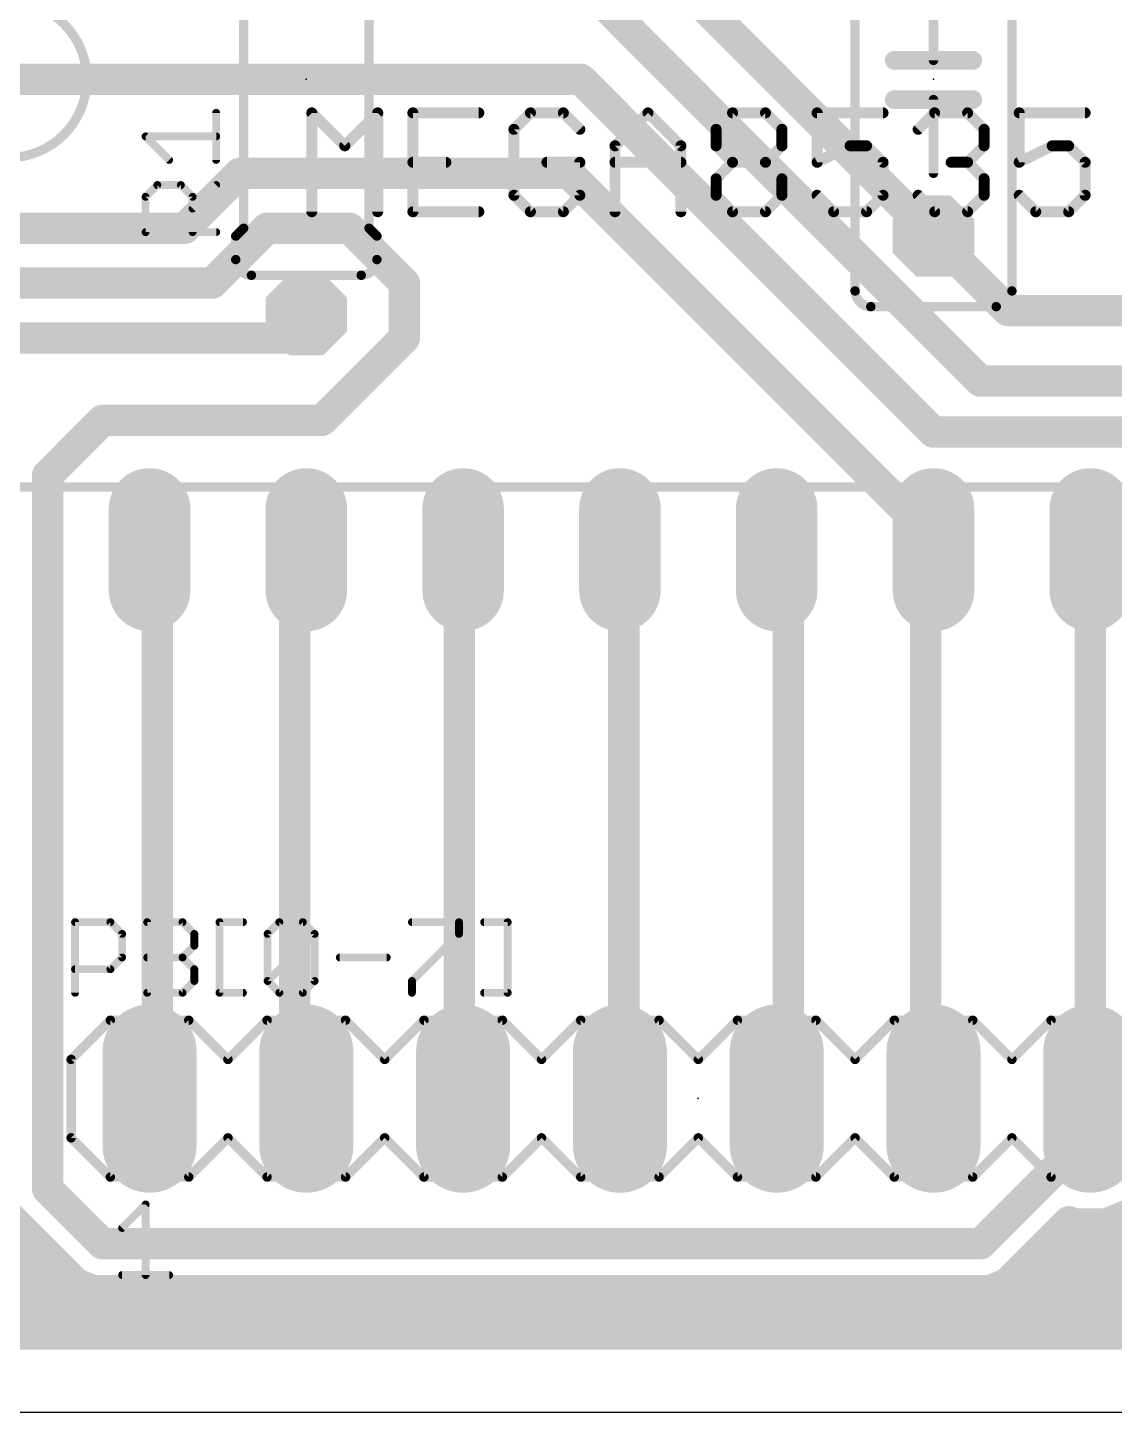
# Model space of a CAD drawing. Extents: x 40.6 to 122, y 26.7 to 70.8.
# Drawn here: x 53.91 to 71.51, y 27.94 to 50.36 of the extents above; entities that cross this region are included whole.
import ezdxf

# ---------------------------------------------------------------- set-up
doc = ezdxf.new("R2010")
doc.units = 0
for name, color, linetype in [('16', 175, 'CONTINUOUS'), ('17', 82, 'CONTINUOUS'), ('20', 7, 'CONTINUOUS'), ('21', 253, 'CONTINUOUS'), ('23', 7, 'CONTINUOUS'), ('25', 253, 'CONTINUOUS'), ('27', 253, 'CONTINUOUS'), ('51', 253, 'CONTINUOUS')]:
    doc.layers.add(name, color=color, linetype=linetype)

# ---------------------------------------------------------------- blocks, each defined once
blk = doc.blocks.new('OCTAGONP')
at = {"const_width": 0.5}
blk.add_lwpolyline([(-0.25, -0.1036), (-0.25, 0.1036), (-0.1036, 0.25), (0.1036, 0.25), (0.25, 0.1036), (0.25, -0.1036), (0.1036, -0.25), (-0.1036, -0.25), (-0.25, -0.1036), (-0.25, 0.1036)], dxfattribs=at)
blk = doc.blocks.new('LONGP100')
at = {"const_width": 1}
blk.add_lwpolyline([(-0.5, 0), (0.5, 0)], dxfattribs=at)
at = {"const_width": 0.5}
for points in [[(-0.5, 0.25, 1), (-0.5, -0.25)], [(0.5, -0.25, 1), (0.5, 0.25)]]:
    blk.add_lwpolyline(points, format="xyb", dxfattribs=at)
blk = doc.blocks.new('RECT')
blk.add_solid([(-0.5, -0.5), (0.5, -0.5), (-0.5, 0.5), (0.5, 0.5)])

msp = doc.modelspace()

# ---------------------------------------------------------------- linework, layer by layer
at = {"layer": '16', "const_width": 0.508}
for points in [[(68.58, 46.99), (63.373, 52.197)], [(69.342, 44.6405), (63.1825, 50.8)], [(62.865, 49.53), (52.705, 49.53)], [(68.58, 43.815), (62.865, 49.53)], [(57.3405, 48.006), (56.4515, 47.117)], [(62.6745, 48.006), (57.3405, 48.006)], [(68.453, 42.2275), (62.6745, 48.006)], [(56.4515, 47.117), (48.4505, 47.117)], [(57.785, 47.117), (56.896, 46.228)], [(59.1185, 47.117), (57.785, 47.117)], [(60.0075, 46.228), (59.1185, 47.117)], [(68.58, 46.99), (69.7865, 45.7835)], [(56.896, 46.228), (51.1175, 46.228)], [(60.0075, 45.339), (60.0075, 46.228)], [(58.2295, 45.339), (58.42, 45.72)], [(69.7865, 45.7835), (78.6765, 45.7835)], [(51.562, 45.339), (58.2295, 45.339)], [(58.674, 44.0055), (60.0075, 45.339)], [(73.4695, 44.6405), (69.342, 44.6405)], [(54.229, 43.1165), (55.118, 44.0055)], [(55.118, 44.0055), (58.674, 44.0055)], [(71.755, 43.815), (68.58, 43.815)], [(72.39, 43.18), (71.755, 43.815)], [(54.229, 31.5595), (54.229, 43.1165)], [(68.453, 42.2275), (68.58, 41.91)], [(56.007, 41.783), (55.88, 41.91)], [(58.2295, 41.783), (58.42, 41.91)], [(60.8965, 41.783), (60.96, 41.91)], [(63.5635, 41.783), (63.5, 41.91)], [(66.2305, 41.783), (66.04, 41.91)], [(68.453, 41.783), (68.58, 41.91)], [(71.12, 33.02), (71.12, 41.91)], [(56.007, 33.3375), (56.007, 41.783)], [(58.2295, 33.3375), (58.2295, 41.783)], [(60.8965, 33.3375), (60.8965, 41.783)], [(63.5635, 33.3375), (63.5635, 41.783)], [(66.2305, 33.3375), (66.2305, 41.783)], [(68.453, 33.3375), (68.453, 41.783)], [(56.007, 33.3375), (55.88, 33.02)], [(58.2295, 33.3375), (58.42, 33.02)], [(60.8965, 33.3375), (60.96, 33.02)], [(63.5635, 33.3375), (63.5, 33.02)], [(66.2305, 33.3375), (66.04, 33.02)], [(68.453, 33.3375), (68.58, 33.02)], [(71.12, 33.02), (71.12, 32.4485)], [(71.12, 32.4485), (69.342, 30.6705)], [(55.118, 30.6705), (54.229, 31.5595)], [(71.3726, 30.988), (71.8394, 31.1813)], [(51.7506, 30.988), (53.7229, 30.988)], [(54.6735, 29.7815), (53.34, 31.115)], [(53.583, 31.1279), (54.472, 30.2389)], [(69.7736, 30.0245), (70.7753, 31.0262)], [(70.7371, 30.988), (70.8674, 30.988)], [(70.7753, 31.0262), (70.8674, 30.988)], [(70.8674, 30.988), (71.3726, 30.988)], [(71.3726, 30.988), (72.0744, 30.988)], [(51.6271, 30.48), (54.2309, 30.48)], [(69.342, 30.6705), (55.118, 30.6705)], [(70.2291, 30.48), (72.5824, 30.48)], [(54.472, 30.2389), (54.6864, 30.0245)], [(54.6864, 30.0245), (54.9664, 29.9085)], [(69.4936, 29.9085), (69.7736, 30.0245)], [(51.3769, 29.972), (54.8131, 29.972)], [(54.9664, 29.9085), (69.4936, 29.9085)], [(69.6469, 29.972), (120.63, 29.972)], [(79.9465, 29.7815), (54.6735, 29.7815)], [(41.91, 29.464), (120.63, 29.464)], [(120.63, 29.21), (41.91, 29.21)]]:
    msp.add_lwpolyline(points, dxfattribs=at)
at = {"layer": '16', "const_width": 0.254}
for points in [[(62.9548, 49.6198, 1), (62.7752, 49.4402)], [(62.865, 49.403, 1), (62.865, 49.657)], [(57.3405, 48.133, 1), (57.3405, 47.879)], [(57.4303, 47.9162, 1), (57.2507, 48.0958)], [(62.7643, 48.0958, 1), (62.5847, 47.9162)], [(62.6745, 47.879, 1), (62.6745, 48.133)], [(56.3617, 47.2068, 1), (56.5413, 47.0272)], [(56.4515, 46.99, 1), (56.4515, 47.244)], [(57.785, 47.244, 1), (57.785, 46.99)], [(57.8748, 47.0272, 1), (57.6952, 47.2068)], [(59.2083, 47.2068, 1), (59.0287, 47.0272)], [(59.1185, 46.99, 1), (59.1185, 47.244)], [(68.6698, 47.0798, 1), (68.4902, 46.9002)], [(68.4902, 46.9002, 1), (68.6698, 47.0798)], [(56.8062, 46.3178, 1), (56.9858, 46.1382)], [(56.896, 46.101, 1), (56.896, 46.355)], [(60.1345, 46.228, 1), (59.8805, 46.228)], [(59.9177, 46.1382, 1), (60.0973, 46.3178)], [(58.5336, 45.6632, 1), (58.3064, 45.7768)], [(69.7865, 45.9105, 1), (69.7865, 45.6565)], [(69.6967, 45.6937, 1), (69.8763, 45.8733)], [(58.1159, 45.3958, 1), (58.3431, 45.2822)], [(58.2295, 45.212, 1), (58.2295, 45.466)], [(60.0973, 45.2492, 1), (59.9177, 45.4288)], [(59.8805, 45.339, 1), (60.1345, 45.339)], [(69.342, 44.7675, 1), (69.342, 44.5135)], [(69.2522, 44.5507, 1), (69.4318, 44.7303)], [(55.118, 44.1325, 1), (55.118, 43.8785)], [(55.2078, 43.9157, 1), (55.0282, 44.0953)], [(58.5842, 44.0953, 1), (58.7638, 43.9157)], [(58.674, 43.8785, 1), (58.674, 44.1325)], [(68.58, 43.942, 1), (68.58, 43.688)], [(68.4902, 43.7252, 1), (68.6698, 43.9048)], [(71.8448, 43.9048, 1), (71.6652, 43.7252)], [(54.356, 43.1165, 1), (54.102, 43.1165)], [(54.1392, 43.2063, 1), (54.3188, 43.0267)], [(68.5709, 42.2747, 1), (68.3351, 42.1803)], [(68.3632, 42.1377, 1), (68.5428, 42.3173)], [(55.9698, 41.9998, 1), (55.7902, 41.8202)], [(58.4904, 41.8043, 1), (58.3496, 42.0157)], [(61.0736, 41.8532, 1), (60.8464, 41.9668)], [(63.6136, 41.9668, 1), (63.3864, 41.8532)], [(66.1104, 42.0157, 1), (65.9696, 41.8043)], [(68.6698, 41.8202, 1), (68.4902, 41.9998)], [(71.247, 41.91, 1), (70.993, 41.91)], [(56.134, 41.783, 1), (55.88, 41.783)], [(55.9172, 41.6932, 1), (56.0968, 41.8728)], [(58.3565, 41.783, 1), (58.1025, 41.783)], [(58.1591, 41.8887, 1), (58.2999, 41.6773)], [(61.0235, 41.783, 1), (60.7695, 41.783)], [(60.7829, 41.8398, 1), (61.0101, 41.7262)], [(63.6905, 41.783, 1), (63.4365, 41.783)], [(63.4499, 41.7262, 1), (63.6771, 41.8398)], [(66.3575, 41.783, 1), (66.1035, 41.783)], [(66.1601, 41.6773, 1), (66.3009, 41.8887)], [(68.58, 41.783, 1), (68.326, 41.783)], [(68.3632, 41.8728, 1), (68.5428, 41.6932)], [(68.4621, 41.8628, 1), (68.6979, 41.9572)], [(55.88, 33.3375, 1), (56.134, 33.3375)], [(56.1249, 33.2903, 1), (55.8891, 33.3847)], [(58.3384, 33.4028, 1), (58.1206, 33.2722)], [(58.1025, 33.3375, 1), (58.3565, 33.3375)], [(61.021, 33.3624, 1), (60.772, 33.3126)], [(60.7695, 33.3375, 1), (61.0235, 33.3375)], [(63.4365, 33.3375, 1), (63.6905, 33.3375)], [(63.688, 33.3126, 1), (63.439, 33.3624)], [(66.1035, 33.3375, 1), (66.3575, 33.3375)], [(66.3394, 33.2722, 1), (66.1216, 33.4028)], [(68.5709, 33.3847, 1), (68.3351, 33.2903)], [(68.326, 33.3375, 1), (68.58, 33.3375)], [(55.7621, 33.0672, 1), (55.9979, 32.9728)], [(58.3111, 32.9547, 1), (58.5289, 33.0853)], [(65.9311, 33.0853, 1), (66.1489, 32.9547)], [(68.4621, 32.9728, 1), (68.6979, 33.0672)], [(71.247, 33.02, 1), (70.993, 33.02)], [(60.8355, 32.9951, 1), (61.0845, 33.0449)], [(63.3755, 33.0449, 1), (63.6245, 32.9951)], [(70.993, 33.02, 1), (71.247, 33.02)], [(70.993, 32.4485, 1), (71.247, 32.4485)], [(71.2098, 32.3587, 1), (71.0302, 32.5383)], [(54.3188, 31.6493, 1), (54.1392, 31.4697)], [(54.102, 31.5595, 1), (54.356, 31.5595)], [(53.7229, 30.861, 1), (53.7229, 31.115)], [(70.7371, 31.115, 1), (70.7371, 30.861)], [(70.8239, 31.1435, 1), (70.7267, 30.9088)], [(70.8651, 30.9363, 1), (70.6855, 31.116)], [(70.8674, 31.115, 1), (70.8674, 30.861)], [(70.8188, 30.8707, 1), (70.916, 31.1053)], [(70.8674, 30.861, 1), (70.8674, 31.115)], [(71.3726, 31.115, 1), (71.3726, 30.861)], [(71.324, 31.1053, 1), (71.4212, 30.8707)], [(71.3726, 30.861, 1), (71.3726, 31.115)], [(54.2309, 30.353, 1), (54.2309, 30.607)], [(55.118, 30.7975, 1), (55.118, 30.5435)], [(55.0282, 30.5807, 1), (55.2078, 30.7603)], [(69.2522, 30.7603, 1), (69.4318, 30.5807)], [(69.342, 30.5435, 1), (69.342, 30.7975)], [(70.2291, 30.607, 1), (70.2291, 30.353)], [(54.5618, 30.3287, 1), (54.3822, 30.1491)], [(54.3822, 30.1491, 1), (54.5618, 30.3287)], [(54.735, 30.1418, 1), (54.6378, 29.9072)], [(69.8222, 29.9072, 1), (69.725, 30.1418)], [(54.5966, 29.9347, 1), (54.7762, 30.1143)], [(54.8131, 29.845, 1), (54.8131, 30.099)], [(54.9664, 30.0355, 1), (54.9664, 29.7815)], [(54.9178, 29.7912, 1), (55.015, 30.0258)], [(69.445, 30.0258, 1), (69.5422, 29.7912)], [(69.4936, 29.7815, 1), (69.4936, 30.0355)], [(69.6469, 30.099, 1), (69.6469, 29.845)], [(69.6838, 30.1143, 1), (69.8634, 29.9347)], [(54.6735, 29.9085, 1), (54.6735, 29.6545)], [(54.5837, 29.6917, 1), (54.7633, 29.8713)]]:
    msp.add_lwpolyline(points, format="xyb", dxfattribs=at)
at = {"layer": '20'}
msp.add_line((40.64, 27.94), (121.9, 27.94), dxfattribs=at)
at = {"layer": '21'}
for points, const_width in [([(67.31, 52.959), (67.31, 46.101)], 0.1524), ([(69.85, 46.101), (69.85, 52.959)], 0.1524), ([(57.404, 51.943), (57.404, 47.117)], 0.1524), ([(59.436, 51.943), (59.436, 47.117)], 0.1524), ([(68.58, 49.8348), (68.58, 51.054)], 0.1524), ([(68.58, 49.8348), (67.945, 49.8348)], 0.3048), ([(69.215, 49.8348), (68.58, 49.8348)], 0.3048), ([(68.58, 49.1998), (67.945, 49.1998)], 0.3048), ([(69.215, 49.1998), (68.58, 49.1998)], 0.3048), ([(68.58, 49.1998), (68.58, 48.006)], 0.1524), ([(57.404, 47.117), (57.277, 46.99)], 0.1524), ([(59.436, 47.117), (59.563, 46.99)], 0.1524), ([(57.277, 46.609), (57.277, 46.99)], 0.1524), ([(59.563, 46.609), (59.563, 46.99)], 0.1524), ([(67.564, 45.847), (69.596, 45.847)], 0.1524), ([(53.594, 42.926), (106.426, 42.926)], 0.1524), ([(55.245, 34.29), (54.61, 33.655)], 0.1524), ([(55.245, 34.29), (56.515, 34.29)], 0.1524), ([(56.515, 34.29), (57.15, 33.655)], 0.1524), ([(57.15, 33.655), (57.785, 34.29)], 0.1524), ([(57.785, 34.29), (59.055, 34.29)], 0.1524), ([(59.055, 34.29), (59.69, 33.655)], 0.1524), ([(59.69, 33.655), (60.325, 34.29)], 0.1524), ([(60.325, 34.29), (61.595, 34.29)], 0.1524), ([(61.595, 34.29), (62.23, 33.655)], 0.1524), ([(62.865, 34.29), (62.23, 33.655)], 0.1524), ([(62.865, 34.29), (64.135, 34.29)], 0.1524), ([(64.135, 34.29), (64.77, 33.655)], 0.1524), ([(65.405, 34.29), (64.77, 33.655)], 0.1524), ([(65.405, 34.29), (66.675, 34.29)], 0.1524), ([(66.675, 34.29), (67.31, 33.655)], 0.1524), ([(67.31, 33.655), (67.945, 34.29)], 0.1524), ([(67.945, 34.29), (69.215, 34.29)], 0.1524), ([(69.215, 34.29), (69.85, 33.655)], 0.1524), ([(69.85, 33.655), (70.485, 34.29)], 0.1524), ([(70.485, 34.29), (71.755, 34.29)], 0.1524), ([(54.61, 33.655), (54.61, 32.385)], 0.1524), ([(54.61, 32.385), (55.245, 31.75)], 0.1524), ([(57.15, 32.385), (56.515, 31.75)], 0.1524), ([(57.785, 31.75), (57.15, 32.385)], 0.1524), ([(59.69, 32.385), (59.055, 31.75)], 0.1524), ([(60.325, 31.75), (59.69, 32.385)], 0.1524), ([(62.23, 32.385), (61.595, 31.75)], 0.1524), ([(62.23, 32.385), (62.865, 31.75)], 0.1524), ([(64.77, 32.385), (64.135, 31.75)], 0.1524), ([(64.77, 32.385), (65.405, 31.75)], 0.1524), ([(67.31, 32.385), (66.675, 31.75)], 0.1524), ([(67.945, 31.75), (67.31, 32.385)], 0.1524), ([(69.85, 32.385), (69.215, 31.75)], 0.1524), ([(70.485, 31.75), (69.85, 32.385)], 0.1524), ([(56.515, 31.75), (55.245, 31.75)], 0.1524), ([(59.055, 31.75), (57.785, 31.75)], 0.1524), ([(61.595, 31.75), (60.325, 31.75)], 0.1524), ([(64.135, 31.75), (62.865, 31.75)], 0.1524), ([(66.675, 31.75), (65.405, 31.75)], 0.1524), ([(69.215, 31.75), (67.945, 31.75)], 0.1524), ([(71.755, 31.75), (70.485, 31.75)], 0.1524), ([(55.4355, 30.9252), (55.8168, 31.3065)], 0.127), ([(55.8168, 31.3065), (55.8168, 30.1625)], 0.127), ([(55.4355, 30.1625), (56.1982, 30.1625)], 0.127)]:
    msp.add_lwpolyline(points, dxfattribs=dict(at, const_width=const_width))
for points, const_width in [([(53.594, 48.26, 1), (53.594, 50.8)], 0.1524), ([(67.945, 49.911, 1), (67.945, 49.7586)], 0.1524), ([(68.58, 49.911, 1), (68.58, 49.7586)], 0.1524), ([(68.58, 49.7586, 1), (68.58, 49.911)], 0.1524), ([(68.5419, 49.8348, 1), (68.6181, 49.8348)], 0.0762), ([(69.215, 49.7586, 1), (69.215, 49.911)], 0.1524), ([(67.945, 49.276, 1), (67.945, 49.1236)], 0.1524), ([(68.58, 49.276, 1), (68.58, 49.1236)], 0.1524), ([(68.58, 49.1236, 1), (68.58, 49.276)], 0.1524), ([(69.215, 49.1236, 1), (69.215, 49.276)], 0.1524), ([(68.6181, 49.1998, 1), (68.5419, 49.1998)], 0.0762), ([(68.5419, 48.006, 1), (68.6181, 48.006)], 0.0762), ([(57.3659, 47.117, 1), (57.4421, 47.117)], 0.0762), ([(57.4309, 47.0901, 1), (57.3771, 47.1439)], 0.0762), ([(59.3979, 47.117, 1), (59.4741, 47.117)], 0.0762), ([(59.4629, 47.1439, 1), (59.4091, 47.0901)], 0.0762), ([(57.3151, 46.99, 1), (57.2389, 46.99)], 0.0762), ([(57.2501, 47.0169, 1), (57.3039, 46.9631)], 0.0762), ([(59.6011, 46.99, 1), (59.5249, 46.99)], 0.0762), ([(59.5361, 46.9631, 1), (59.5899, 47.0169)], 0.0762), ([(57.277, 46.609, 0.4142), (57.531, 46.355)], 0.1524), ([(57.3151, 46.609, 1), (57.2389, 46.609)], 0.0762), ([(57.2389, 46.609, 1), (57.3151, 46.609)], 0.0762), ([(59.309, 46.355, 0.4142), (59.563, 46.609)], 0.1524), ([(59.6011, 46.609, 1), (59.5249, 46.609)], 0.0762), ([(59.5249, 46.609, 1), (59.6011, 46.609)], 0.0762), ([(57.531, 46.3169, 1), (57.531, 46.3931)], 0.0762), ([(59.309, 46.3931, 1), (59.309, 46.3169)], 0.0762), ([(67.31, 46.101, 0.4142), (67.564, 45.847)], 0.1524), ([(67.3481, 46.101, 1), (67.2719, 46.101)], 0.0762), ([(67.2719, 46.101, 1), (67.3481, 46.101)], 0.0762), ([(69.596, 45.847, 0.4142), (69.85, 46.101)], 0.1524), ([(69.8881, 46.101, 1), (69.8119, 46.101)], 0.0762), ([(69.8119, 46.101, 1), (69.8881, 46.101)], 0.0762), ([(67.564, 45.8851, 1), (67.564, 45.8089)], 0.0762), ([(67.564, 45.8089, 1), (67.564, 45.8851)], 0.0762), ([(69.596, 45.8851, 1), (69.596, 45.8089)], 0.0762), ([(69.596, 45.8089, 1), (69.596, 45.8851)], 0.0762), ([(55.245, 34.3281, 1), (55.245, 34.2519)], 0.0762), ([(55.2719, 34.2631, 1), (55.2181, 34.3169)], 0.0762), ([(56.5419, 34.3169, 1), (56.4881, 34.2631)], 0.0762), ([(56.515, 34.2519, 1), (56.515, 34.3281)], 0.0762), ([(57.785, 34.3281, 1), (57.785, 34.2519)], 0.0762), ([(57.8119, 34.2631, 1), (57.7581, 34.3169)], 0.0762), ([(59.0819, 34.3169, 1), (59.0281, 34.2631)], 0.0762), ([(59.055, 34.2519, 1), (59.055, 34.3281)], 0.0762), ([(60.325, 34.3281, 1), (60.325, 34.2519)], 0.0762), ([(60.3519, 34.2631, 1), (60.2981, 34.3169)], 0.0762), ([(61.6219, 34.3169, 1), (61.5681, 34.2631)], 0.0762), ([(61.595, 34.2519, 1), (61.595, 34.3281)], 0.0762), ([(62.865, 34.3281, 1), (62.865, 34.2519)], 0.0762), ([(62.8919, 34.2631, 1), (62.8381, 34.3169)], 0.0762), ([(64.1619, 34.3169, 1), (64.1081, 34.2631)], 0.0762), ([(64.135, 34.2519, 1), (64.135, 34.3281)], 0.0762), ([(65.405, 34.3281, 1), (65.405, 34.2519)], 0.0762), ([(65.4319, 34.2631, 1), (65.3781, 34.3169)], 0.0762), ([(66.7019, 34.3169, 1), (66.6481, 34.2631)], 0.0762), ([(66.675, 34.2519, 1), (66.675, 34.3281)], 0.0762), ([(67.945, 34.3281, 1), (67.945, 34.2519)], 0.0762), ([(67.9719, 34.2631, 1), (67.9181, 34.3169)], 0.0762), ([(69.2419, 34.3169, 1), (69.1881, 34.2631)], 0.0762), ([(69.215, 34.2519, 1), (69.215, 34.3281)], 0.0762), ([(70.485, 34.3281, 1), (70.485, 34.2519)], 0.0762), ([(70.5119, 34.2631, 1), (70.4581, 34.3169)], 0.0762), ([(54.6481, 33.655, 1), (54.5719, 33.655)], 0.0762), ([(54.5831, 33.6819, 1), (54.6369, 33.6281)], 0.0762), ([(57.1231, 33.6819, 1), (57.1769, 33.6281)], 0.0762), ([(57.1231, 33.6281, 1), (57.1769, 33.6819)], 0.0762), ([(59.6631, 33.6819, 1), (59.7169, 33.6281)], 0.0762), ([(59.6631, 33.6281, 1), (59.7169, 33.6819)], 0.0762), ([(62.2031, 33.6819, 1), (62.2569, 33.6281)], 0.0762), ([(62.2031, 33.6281, 1), (62.2569, 33.6819)], 0.0762), ([(64.7431, 33.6819, 1), (64.7969, 33.6281)], 0.0762), ([(64.7431, 33.6281, 1), (64.7969, 33.6819)], 0.0762), ([(67.2831, 33.6819, 1), (67.3369, 33.6281)], 0.0762), ([(67.2831, 33.6281, 1), (67.3369, 33.6819)], 0.0762), ([(69.8231, 33.6819, 1), (69.8769, 33.6281)], 0.0762), ([(69.8231, 33.6281, 1), (69.8769, 33.6819)], 0.0762), ([(54.5719, 32.385, 1), (54.6481, 32.385)], 0.0762), ([(54.6369, 32.4119, 1), (54.5831, 32.3581)], 0.0762), ([(57.1769, 32.4119, 1), (57.1231, 32.3581)], 0.0762), ([(57.1769, 32.3581, 1), (57.1231, 32.4119)], 0.0762), ([(59.7169, 32.4119, 1), (59.6631, 32.3581)], 0.0762), ([(59.7169, 32.3581, 1), (59.6631, 32.4119)], 0.0762), ([(62.2569, 32.4119, 1), (62.2031, 32.3581)], 0.0762), ([(62.2569, 32.3581, 1), (62.2031, 32.4119)], 0.0762), ([(64.7969, 32.4119, 1), (64.7431, 32.3581)], 0.0762), ([(64.7969, 32.3581, 1), (64.7431, 32.4119)], 0.0762), ([(67.3369, 32.4119, 1), (67.2831, 32.3581)], 0.0762), ([(67.3369, 32.3581, 1), (67.2831, 32.4119)], 0.0762), ([(69.8769, 32.4119, 1), (69.8231, 32.3581)], 0.0762), ([(69.8769, 32.3581, 1), (69.8231, 32.4119)], 0.0762), ([(55.245, 31.7881, 1), (55.245, 31.7119)], 0.0762), ([(55.2181, 31.7231, 1), (55.2719, 31.7769)], 0.0762), ([(56.4881, 31.7769, 1), (56.5419, 31.7231)], 0.0762), ([(56.515, 31.7119, 1), (56.515, 31.7881)], 0.0762), ([(57.785, 31.7881, 1), (57.785, 31.7119)], 0.0762), ([(57.7581, 31.7231, 1), (57.8119, 31.7769)], 0.0762), ([(59.0281, 31.7769, 1), (59.0819, 31.7231)], 0.0762), ([(59.055, 31.7119, 1), (59.055, 31.7881)], 0.0762), ([(60.325, 31.7881, 1), (60.325, 31.7119)], 0.0762), ([(60.2981, 31.7231, 1), (60.3519, 31.7769)], 0.0762), ([(61.5681, 31.7769, 1), (61.6219, 31.7231)], 0.0762), ([(61.595, 31.7119, 1), (61.595, 31.7881)], 0.0762), ([(62.865, 31.7881, 1), (62.865, 31.7119)], 0.0762), ([(62.8381, 31.7231, 1), (62.8919, 31.7769)], 0.0762), ([(64.1081, 31.7769, 1), (64.1619, 31.7231)], 0.0762), ([(64.135, 31.7119, 1), (64.135, 31.7881)], 0.0762), ([(65.405, 31.7881, 1), (65.405, 31.7119)], 0.0762), ([(65.3781, 31.7231, 1), (65.4319, 31.7769)], 0.0762), ([(66.6481, 31.7769, 1), (66.7019, 31.7231)], 0.0762), ([(66.675, 31.7119, 1), (66.675, 31.7881)], 0.0762), ([(67.945, 31.7881, 1), (67.945, 31.7119)], 0.0762), ([(67.9181, 31.7231, 1), (67.9719, 31.7769)], 0.0762), ([(69.1881, 31.7769, 1), (69.2419, 31.7231)], 0.0762), ([(69.215, 31.7119, 1), (69.215, 31.7881)], 0.0762), ([(70.485, 31.7881, 1), (70.485, 31.7119)], 0.0762), ([(70.4581, 31.7231, 1), (70.5119, 31.7769)], 0.0762), ([(55.8486, 31.3065, 1), (55.7851, 31.3065)], 0.0635), ([(55.8393, 31.284, 1), (55.7944, 31.3289)], 0.0635), ([(55.413, 30.9476, 1), (55.458, 30.9027)], 0.0635), ([(55.4355, 30.1943, 1), (55.4355, 30.1308)], 0.0635), ([(55.7851, 30.1625, 1), (55.8486, 30.1625)], 0.0635), ([(56.1982, 30.1308, 1), (56.1982, 30.1943)], 0.0635)]:
    msp.add_lwpolyline(points, format="xyb", dxfattribs=dict(at, const_width=const_width))
at = {"layer": '23'}
for p in [(58.42, 49.53), (68.58, 49.53), (64.77, 33.02)]:
    msp.add_point(p, dxfattribs=at)
at = {"layer": '25', "const_width": 0.127}
for points in [[(56.9595, 48.2229), (56.9595, 48.9855)], [(56.1969, 48.2229), (55.8155, 48.6042)], [(55.8155, 48.6042), (56.9595, 48.6042)], [(55.8155, 47.6255), (56.0062, 47.8162)], [(56.0062, 47.8162), (56.3875, 47.8162)], [(56.3875, 47.8162), (56.5782, 47.6255)], [(56.5782, 47.4348), (56.9595, 47.8162)], [(55.8155, 47.0535), (55.8155, 47.6255)], [(56.5782, 47.6255), (56.5782, 47.0535)], [(56.9595, 47.0535), (55.8155, 47.0535)], [(54.6735, 34.7345), (54.6735, 35.8785)], [(54.6735, 35.8785), (55.2455, 35.8785)], [(55.2455, 35.8785), (55.4362, 35.6878)], [(55.8429, 34.7345), (55.8429, 35.8785)], [(55.8429, 35.8785), (56.4149, 35.8785)], [(56.4149, 35.8785), (56.6055, 35.6878)], [(57.0123, 34.7345), (57.0123, 35.8785)], [(57.0123, 35.8785), (57.3936, 35.8785)], [(57.7919, 35.6878), (57.9826, 35.8785)], [(57.9826, 35.8785), (58.3639, 35.8785)], [(58.3639, 35.8785), (58.5545, 35.6878)], [(60.1307, 35.8785), (60.8933, 35.8785)], [(60.8933, 35.8785), (60.8933, 35.6878)], [(61.6814, 35.8785), (61.3001, 35.8785)], [(61.6814, 34.7345), (61.6814, 35.8785)], [(55.4362, 35.6878), (55.4362, 35.3065)], [(56.6055, 35.6878), (56.6055, 35.4972)], [(57.7919, 34.9252), (57.7919, 35.6878)], [(57.7919, 34.9252), (58.5545, 35.6878)], [(58.5545, 35.6878), (58.5545, 34.9252)], [(60.8933, 35.6878), (60.1307, 34.9252)], [(56.6055, 35.4972), (56.4149, 35.3065)], [(55.4362, 35.3065), (55.2455, 35.1158)], [(55.8429, 35.3065), (56.4149, 35.3065)], [(56.4149, 35.3065), (56.6055, 35.1158)], [(58.9613, 35.3065), (59.7239, 35.3065)], [(55.2455, 35.1158), (54.6735, 35.1158)], [(56.6055, 34.9252), (56.4149, 34.7345)], [(56.6055, 35.1158), (56.6055, 34.9252)], [(57.9826, 34.7345), (57.7919, 34.9252)], [(58.5545, 34.9252), (58.3639, 34.7345)], [(60.1307, 34.9252), (60.1307, 34.7345)], [(56.4149, 34.7345), (55.8429, 34.7345)], [(57.3936, 34.7345), (57.0123, 34.7345)], [(58.3639, 34.7345), (57.9826, 34.7345)], [(61.3001, 34.7345), (61.6814, 34.7345)]]:
    msp.add_lwpolyline(points, dxfattribs=at)
at = {"layer": '25', "const_width": 0.0635}
for points in [[(56.9913, 48.9855, 1), (56.9278, 48.9855)], [(55.8155, 48.636, 1), (55.8155, 48.5725)], [(55.838, 48.6267, 1), (55.7931, 48.5818)], [(56.9595, 48.5725, 1), (56.9595, 48.636)], [(56.1744, 48.2004, 1), (56.2193, 48.2453)], [(56.9278, 48.2229, 1), (56.9913, 48.2229)], [(56.0062, 47.8479, 1), (56.0062, 47.7844)], [(56.0286, 47.7937, 1), (55.9837, 47.8386)], [(56.41, 47.8386, 1), (56.3651, 47.7937)], [(56.3875, 47.7844, 1), (56.3875, 47.8479)], [(56.982, 47.7937, 1), (56.937, 47.8386)], [(55.8473, 47.6255, 1), (55.7838, 47.6255)], [(55.7931, 47.6479, 1), (55.838, 47.603)], [(56.6099, 47.6255, 1), (56.5464, 47.6255)], [(56.5557, 47.603, 1), (56.6006, 47.6479)], [(56.5557, 47.4573, 1), (56.6006, 47.4124)], [(55.8155, 47.0853, 1), (55.8155, 47.0217)], [(56.9595, 47.0217, 1), (56.9595, 47.0853)], [(55.7838, 47.0535, 1), (55.8473, 47.0535)], [(56.5464, 47.0535, 1), (56.6099, 47.0535)], [(54.6735, 35.9102, 1), (54.6735, 35.8467)], [(54.7053, 35.8785, 1), (54.6418, 35.8785)], [(55.2679, 35.9009, 1), (55.223, 35.856)], [(55.2455, 35.8467, 1), (55.2455, 35.9102)], [(55.8746, 35.8785, 1), (55.8111, 35.8785)], [(55.8429, 35.9102, 1), (55.8429, 35.8467)], [(56.4373, 35.9009, 1), (56.3924, 35.856)], [(56.4149, 35.8467, 1), (56.4149, 35.9102)], [(57.044, 35.8785, 1), (56.9805, 35.8785)], [(57.0123, 35.9102, 1), (57.0123, 35.8467)], [(57.3936, 35.8467, 1), (57.3936, 35.9102)], [(57.9826, 35.9102, 1), (57.9826, 35.8467)], [(58.005, 35.856, 1), (57.9601, 35.9009)], [(58.3863, 35.9009, 1), (58.3414, 35.856)], [(58.3639, 35.8467, 1), (58.3639, 35.9102)], [(60.1307, 35.9102, 1), (60.1307, 35.8467)], [(60.9251, 35.8785, 1), (60.8616, 35.8785)], [(60.8933, 35.8467, 1), (60.8933, 35.9102)], [(61.3001, 35.9102, 1), (61.3001, 35.8467)], [(61.7132, 35.8785, 1), (61.6497, 35.8785)], [(61.6814, 35.8467, 1), (61.6814, 35.9102)], [(55.4679, 35.6878, 1), (55.4044, 35.6878)], [(55.4137, 35.6654, 1), (55.4586, 35.7103)], [(56.6373, 35.6878, 1), (56.5738, 35.6878)], [(56.5831, 35.6654, 1), (56.628, 35.7103)], [(57.8236, 35.6878, 1), (57.7601, 35.6878)], [(57.7694, 35.7103, 1), (57.8143, 35.6654)], [(58.5863, 35.6878, 1), (58.5228, 35.6878)], [(58.577, 35.6654, 1), (58.5321, 35.7103)], [(58.5321, 35.6654, 1), (58.577, 35.7103)], [(60.8616, 35.6878, 1), (60.9251, 35.6878)], [(60.9158, 35.6654, 1), (60.8709, 35.7103)], [(56.5738, 35.4972, 1), (56.6373, 35.4972)], [(56.628, 35.4747, 1), (56.5831, 35.5196)], [(55.4044, 35.3065, 1), (55.4679, 35.3065)], [(55.4586, 35.284, 1), (55.4137, 35.3289)], [(55.8429, 35.3382, 1), (55.8429, 35.2747)], [(56.4373, 35.3289, 1), (56.3924, 35.284)], [(56.3924, 35.3289, 1), (56.4373, 35.284)], [(56.4149, 35.2747, 1), (56.4149, 35.3382)], [(58.9613, 35.3382, 1), (58.9613, 35.2747)], [(59.7239, 35.2747, 1), (59.7239, 35.3382)], [(54.6735, 35.1476, 1), (54.6735, 35.0841)], [(55.223, 35.1383, 1), (55.2679, 35.0934)], [(55.2455, 35.0841, 1), (55.2455, 35.1476)], [(56.6373, 35.1158, 1), (56.5738, 35.1158)], [(56.5831, 35.0934, 1), (56.628, 35.1383)], [(56.628, 34.9027, 1), (56.5831, 34.9476)], [(57.8143, 34.9476, 1), (57.7694, 34.9027)], [(58.577, 34.9027, 1), (58.5321, 34.9476)], [(60.1624, 34.9252, 1), (60.0989, 34.9252)], [(54.6418, 34.7345, 1), (54.7053, 34.7345)], [(55.8111, 34.7345, 1), (55.8746, 34.7345)], [(55.8429, 34.7663, 1), (55.8429, 34.7028)], [(56.3924, 34.757, 1), (56.4373, 34.712)], [(56.4149, 34.7028, 1), (56.4149, 34.7663)], [(56.5738, 34.9252, 1), (56.6373, 34.9252)], [(56.9805, 34.7345, 1), (57.044, 34.7345)], [(57.0123, 34.7663, 1), (57.0123, 34.7028)], [(57.3936, 34.7028, 1), (57.3936, 34.7663)], [(57.7601, 34.9252, 1), (57.8236, 34.9252)], [(57.7694, 34.9476, 1), (57.8143, 34.9027)], [(57.9826, 34.7663, 1), (57.9826, 34.7028)], [(57.9601, 34.712, 1), (58.005, 34.757)], [(58.3414, 34.757, 1), (58.3863, 34.712)], [(58.3639, 34.7028, 1), (58.3639, 34.7663)], [(58.5228, 34.9252, 1), (58.5863, 34.9252)], [(60.0989, 34.7345, 1), (60.1624, 34.7345)], [(60.1082, 34.9476, 1), (60.1531, 34.9027)], [(61.3001, 34.7663, 1), (61.3001, 34.7028)], [(61.6497, 34.7345, 1), (61.7132, 34.7345)], [(61.6814, 34.7028, 1), (61.6814, 34.7663)]]:
    msp.add_lwpolyline(points, format="xyb", dxfattribs=at)
at = {"layer": '27', "const_width": 0.1778}
for points in [[(58.5089, 47.3837), (58.5089, 48.9853)], [(58.5089, 48.9853), (59.0428, 48.4514)], [(59.0428, 48.4514), (59.5766, 48.9853)], [(59.5766, 48.9853), (59.5766, 47.3837)], [(61.2138, 48.9853), (60.1461, 48.9853)], [(60.1461, 48.9853), (60.1461, 47.3837)], [(62.0501, 48.9853), (61.7832, 48.7183)], [(62.584, 48.9853), (62.0501, 48.9853)], [(62.8509, 48.7183), (62.584, 48.9853)], [(63.4204, 48.4514), (63.9542, 48.9853)], [(63.9542, 48.9853), (64.4881, 48.4514)], [(65.0575, 48.7183), (65.3245, 48.9853)], [(65.3245, 48.9853), (65.8583, 48.9853)], [(65.8583, 48.9853), (66.1252, 48.7183)], [(67.7624, 48.9853), (66.6947, 48.9853)], [(66.6947, 48.9853), (66.6947, 48.1845)], [(68.3318, 48.7183), (68.5988, 48.9853)], [(68.5988, 48.9853), (69.1326, 48.9853)], [(69.1326, 48.9853), (69.3996, 48.7183)], [(71.0367, 48.9853), (69.969, 48.9853)], [(69.969, 48.9853), (69.969, 48.1845)], [(61.7832, 48.7183), (61.7832, 47.6506)], [(65.0575, 48.4514), (65.0575, 48.7183)], [(66.1252, 48.7183), (66.1252, 48.4514)], [(69.3996, 48.7183), (69.3996, 48.4514)], [(63.4204, 47.3837), (63.4204, 48.4514)], [(64.4881, 48.4514), (64.4881, 47.3837)], [(65.3245, 48.1845), (65.0575, 48.4514)], [(66.1252, 48.4514), (65.8583, 48.1845)], [(66.6947, 48.1845), (67.2285, 48.4514)], [(67.2285, 48.4514), (67.4955, 48.4514)], [(67.4955, 48.4514), (67.7624, 48.1845)], [(69.3996, 48.4514), (69.1326, 48.1845)], [(69.969, 48.1845), (70.5029, 48.4514)], [(70.5029, 48.4514), (70.7698, 48.4514)], [(70.7698, 48.4514), (71.0367, 48.1845)], [(60.1461, 48.1845), (60.6799, 48.1845)], [(62.8509, 48.1845), (62.3171, 48.1845)], [(62.8509, 47.6506), (62.8509, 48.1845)], [(63.4204, 48.1845), (64.4881, 48.1845)], [(65.0575, 47.9176), (65.3245, 48.1845)], [(65.3245, 48.1845), (65.8583, 48.1845)], [(65.8583, 48.1845), (66.1252, 47.9176)], [(67.7624, 48.1845), (67.7624, 47.6506)], [(69.1326, 48.1845), (68.8657, 48.1845)], [(69.1326, 48.1845), (69.3996, 47.9176)], [(71.0367, 48.1845), (71.0367, 47.6506)], [(65.0575, 47.6506), (65.0575, 47.9176)], [(66.1252, 47.9176), (66.1252, 47.6506)], [(69.3996, 47.9176), (69.3996, 47.6506)], [(61.7832, 47.6506), (62.0501, 47.3837)], [(62.584, 47.3837), (62.8509, 47.6506)], [(65.3245, 47.3837), (65.0575, 47.6506)], [(66.1252, 47.6506), (65.8583, 47.3837)], [(66.9616, 47.3837), (66.6947, 47.6506)], [(67.7624, 47.6506), (67.4955, 47.3837)], [(68.5988, 47.3837), (68.3318, 47.6506)], [(69.3996, 47.6506), (69.1326, 47.3837)], [(70.2359, 47.3837), (69.969, 47.6506)], [(71.0367, 47.6506), (70.7698, 47.3837)], [(60.1461, 47.3837), (61.2138, 47.3837)], [(62.0501, 47.3837), (62.584, 47.3837)], [(65.8583, 47.3837), (65.3245, 47.3837)], [(67.4955, 47.3837), (66.9616, 47.3837)], [(69.1326, 47.3837), (68.5988, 47.3837)], [(70.7698, 47.3837), (70.2359, 47.3837)]]:
    msp.add_lwpolyline(points, dxfattribs=at)
at = {"layer": '27', "const_width": 0.0889}
for points in [[(58.5403, 49.0167, 1), (58.4775, 48.9538)], [(58.5534, 48.9853, 1), (58.4645, 48.9853)], [(59.6211, 48.9853, 1), (59.5322, 48.9853)], [(59.608, 48.9538, 1), (59.5452, 49.0167)], [(60.1905, 48.9853, 1), (60.1016, 48.9853)], [(60.1461, 49.0297, 1), (60.1461, 48.9408)], [(61.2138, 48.9408, 1), (61.2138, 49.0297)], [(62.0501, 49.0297, 1), (62.0501, 48.9408)], [(62.0816, 48.9538, 1), (62.0187, 49.0167)], [(62.6154, 49.0167, 1), (62.5526, 48.9538)], [(62.584, 48.9408, 1), (62.584, 49.0297)], [(63.9857, 49.0167, 1), (63.9228, 48.9538)], [(63.9857, 48.9538, 1), (63.9228, 49.0167)], [(65.3245, 49.0297, 1), (65.3245, 48.9408)], [(65.3559, 48.9538, 1), (65.293, 49.0167)], [(65.8897, 49.0167, 1), (65.8269, 48.9538)], [(65.8583, 48.9408, 1), (65.8583, 49.0297)], [(66.7391, 48.9853, 1), (66.6502, 48.9853)], [(66.6947, 49.0297, 1), (66.6947, 48.9408)], [(67.7624, 48.9408, 1), (67.7624, 49.0297)], [(68.5988, 49.0297, 1), (68.5988, 48.9408)], [(68.6302, 48.9538, 1), (68.5673, 49.0167)], [(69.1641, 49.0167, 1), (69.1012, 48.9538)], [(69.1326, 48.9408, 1), (69.1326, 49.0297)], [(70.0134, 48.9853, 1), (69.9245, 48.9853)], [(69.969, 49.0297, 1), (69.969, 48.9408)], [(71.0367, 48.9408, 1), (71.0367, 49.0297)], [(61.7518, 48.7498, 1), (61.8146, 48.6869)], [(61.8277, 48.7183, 1), (61.7388, 48.7183)], [(62.8195, 48.6869, 1), (62.8824, 48.7498)], [(65.102, 48.7183, 1), (65.0131, 48.7183)], [(65.0261, 48.7498, 1), (65.089, 48.6869)], [(66.1697, 48.7183, 1), (66.0808, 48.7183)], [(66.0938, 48.6869, 1), (66.1567, 48.7498)], [(68.3004, 48.7498, 1), (68.3633, 48.6869)], [(69.444, 48.7183, 1), (69.3551, 48.7183)], [(69.3681, 48.6869, 1), (69.431, 48.7498)], [(59.0113, 48.4828, 1), (59.0742, 48.42)], [(59.0113, 48.42, 1), (59.0742, 48.4828)], [(63.4648, 48.4514, 1), (63.3759, 48.4514)], [(63.3889, 48.4828, 1), (63.4518, 48.42)], [(64.5325, 48.4514, 1), (64.4436, 48.4514)], [(64.4567, 48.42, 1), (64.5195, 48.4828)], [(65.0131, 48.4514, 1), (65.102, 48.4514)], [(65.089, 48.4828, 1), (65.0261, 48.42)], [(66.0808, 48.4514, 1), (66.1697, 48.4514)], [(66.1567, 48.42, 1), (66.0938, 48.4828)], [(67.2285, 48.4959, 1), (67.2285, 48.407)], [(67.2484, 48.4117, 1), (67.2087, 48.4912)], [(67.5269, 48.4828, 1), (67.464, 48.42)], [(67.4955, 48.407, 1), (67.4955, 48.4959)], [(69.3551, 48.4514, 1), (69.444, 48.4514)], [(69.431, 48.42, 1), (69.3681, 48.4828)], [(70.5029, 48.4959, 1), (70.5029, 48.407)], [(70.5227, 48.4117, 1), (70.483, 48.4912)], [(70.8012, 48.4828, 1), (70.7383, 48.42)], [(70.7698, 48.407, 1), (70.7698, 48.4959)], [(60.1461, 48.2289, 1), (60.1461, 48.14)], [(60.6799, 48.14, 1), (60.6799, 48.2289)], [(62.3171, 48.2289, 1), (62.3171, 48.14)], [(62.8954, 48.1845, 1), (62.8065, 48.1845)], [(62.8509, 48.14, 1), (62.8509, 48.2289)], [(63.4204, 48.2289, 1), (63.4204, 48.14)], [(64.4881, 48.14, 1), (64.4881, 48.2289)], [(65.3245, 48.2289, 1), (65.3245, 48.14)], [(65.3559, 48.1531, 1), (65.293, 48.2159)], [(65.293, 48.1531, 1), (65.3559, 48.2159)], [(65.8897, 48.2159, 1), (65.8269, 48.1531)], [(65.8269, 48.2159, 1), (65.8897, 48.1531)], [(65.8583, 48.14, 1), (65.8583, 48.2289)], [(66.6748, 48.2242, 1), (66.7146, 48.1447)], [(66.6502, 48.1845, 1), (66.7391, 48.1845)], [(67.8068, 48.1845, 1), (67.7179, 48.1845)], [(67.731, 48.1531, 1), (67.7938, 48.2159)], [(68.8657, 48.2289, 1), (68.8657, 48.14)], [(69.1641, 48.2159, 1), (69.1012, 48.1531)], [(69.1012, 48.2159, 1), (69.1641, 48.1531)], [(69.1326, 48.14, 1), (69.1326, 48.2289)], [(69.9245, 48.1845, 1), (70.0134, 48.1845)], [(69.9491, 48.2242, 1), (69.9889, 48.1447)], [(71.0812, 48.1845, 1), (70.9923, 48.1845)], [(71.0053, 48.1531, 1), (71.0681, 48.2159)], [(65.102, 47.9176, 1), (65.0131, 47.9176)], [(65.0261, 47.949, 1), (65.089, 47.8861)], [(66.1697, 47.9176, 1), (66.0808, 47.9176)], [(66.0938, 47.8861, 1), (66.1567, 47.949)], [(69.444, 47.9176, 1), (69.3551, 47.9176)], [(69.3681, 47.8861, 1), (69.431, 47.949)], [(61.8146, 47.6821, 1), (61.7518, 47.6192)], [(61.7388, 47.6506, 1), (61.8277, 47.6506)], [(62.8065, 47.6506, 1), (62.8954, 47.6506)], [(62.8824, 47.6192, 1), (62.8195, 47.6821)], [(65.089, 47.6821, 1), (65.0261, 47.6192)], [(65.0131, 47.6506, 1), (65.102, 47.6506)], [(66.0808, 47.6506, 1), (66.1697, 47.6506)], [(66.1567, 47.6192, 1), (66.0938, 47.6821)], [(66.7261, 47.6821, 1), (66.6633, 47.6192)], [(67.7179, 47.6506, 1), (67.8068, 47.6506)], [(67.7938, 47.6192, 1), (67.731, 47.6821)], [(68.3633, 47.6821, 1), (68.3004, 47.6192)], [(69.3551, 47.6506, 1), (69.444, 47.6506)], [(69.431, 47.6192, 1), (69.3681, 47.6821)], [(70.0004, 47.6821, 1), (69.9376, 47.6192)], [(70.9923, 47.6506, 1), (71.0812, 47.6506)], [(71.0681, 47.6192, 1), (71.0053, 47.6821)], [(58.4645, 47.3837, 1), (58.5534, 47.3837)], [(59.5322, 47.3837, 1), (59.6211, 47.3837)], [(60.1461, 47.4282, 1), (60.1461, 47.3393)], [(60.1016, 47.3837, 1), (60.1905, 47.3837)], [(61.2138, 47.3393, 1), (61.2138, 47.4282)], [(62.0501, 47.4282, 1), (62.0501, 47.3393)], [(62.0187, 47.3523, 1), (62.0816, 47.4151)], [(62.5526, 47.4151, 1), (62.6154, 47.3523)], [(62.584, 47.3393, 1), (62.584, 47.4282)], [(63.3759, 47.3837, 1), (63.4648, 47.3837)], [(64.4436, 47.3837, 1), (64.5325, 47.3837)], [(65.3245, 47.4282, 1), (65.3245, 47.3393)], [(65.293, 47.3523, 1), (65.3559, 47.4151)], [(65.8269, 47.4151, 1), (65.8897, 47.3523)], [(65.8583, 47.3393, 1), (65.8583, 47.4282)], [(66.9616, 47.4282, 1), (66.9616, 47.3393)], [(66.9302, 47.3523, 1), (66.993, 47.4151)], [(67.464, 47.4151, 1), (67.5269, 47.3523)], [(67.4955, 47.3393, 1), (67.4955, 47.4282)], [(68.5988, 47.4282, 1), (68.5988, 47.3393)], [(68.5673, 47.3523, 1), (68.6302, 47.4151)], [(69.1012, 47.4151, 1), (69.1641, 47.3523)], [(69.1326, 47.3393, 1), (69.1326, 47.4282)], [(70.2359, 47.4282, 1), (70.2359, 47.3393)], [(70.2045, 47.3523, 1), (70.2674, 47.4151)], [(70.7383, 47.4151, 1), (70.8012, 47.3523)], [(70.7698, 47.3393, 1), (70.7698, 47.4282)]]:
    msp.add_lwpolyline(points, format="xyb", dxfattribs=at)
at = {"layer": '51'}
for points, const_width in [([(59.309, 46.355), (57.531, 46.355)], 0.1524), ([(58.42, 45.72), (58.42, 46.101)], 0.6096)]:
    msp.add_lwpolyline(points, dxfattribs=dict(at, const_width=const_width))
for points, const_width in [([(57.531, 46.3931, 1), (57.531, 46.3169)], 0.0762), ([(59.309, 46.3169, 1), (59.309, 46.3931)], 0.0762), ([(58.5724, 46.101, 1), (58.2676, 46.101)], 0.3048), ([(58.2676, 45.72, 1), (58.5724, 45.72)], 0.3048)]:
    msp.add_lwpolyline(points, format="xyb", dxfattribs=dict(at, const_width=const_width))

# ---------------------------------------------------------------- block references
at = {"layer": '17'}
for name, p, xscale, yscale, rotation in [('OCTAGONP', (68.58, 46.99), 1.3208, 1.3208, 270), ('OCTAGONP', (68.58, 46.99), 1.3208, 1.3208, 270), ('OCTAGONP', (58.42, 45.72), 1.3208, 1.3208, 90), ('OCTAGONP', (58.42, 45.72), 1.3208, 1.3208, 90), ('LONGP100', (55.88, 41.91), 1.3208, 1.3208, 90), ('LONGP100', (55.88, 41.91), 1.3208, 1.3208, 90), ('LONGP100', (58.42, 41.91), 1.3208, 1.3208, 90), ('LONGP100', (58.42, 41.91), 1.3208, 1.3208, 90), ('LONGP100', (60.96, 41.91), 1.3208, 1.3208, 90), ('LONGP100', (60.96, 41.91), 1.3208, 1.3208, 90), ('LONGP100', (63.5, 41.91), 1.3208, 1.3208, 90), ('LONGP100', (63.5, 41.91), 1.3208, 1.3208, 90), ('LONGP100', (66.04, 41.91), 1.3208, 1.3208, 90), ('LONGP100', (66.04, 41.91), 1.3208, 1.3208, 90), ('LONGP100', (68.58, 41.91), 1.3208, 1.3208, 90), ('LONGP100', (68.58, 41.91), 1.3208, 1.3208, 90), ('LONGP100', (71.12, 41.91), 1.3208, 1.3208, 90), ('LONGP100', (71.12, 41.91), 1.3208, 1.3208, 90), ('LONGP100', (55.88, 33.02), 1.524, 1.524, 90), ('LONGP100', (55.88, 33.02), 1.524, 1.524, 90), ('LONGP100', (58.42, 33.02), 1.524, 1.524, 90), ('LONGP100', (58.42, 33.02), 1.524, 1.524, 90), ('LONGP100', (60.96, 33.02), 1.524, 1.524, 90), ('LONGP100', (60.96, 33.02), 1.524, 1.524, 90), ('LONGP100', (63.5, 33.02), 1.524, 1.524, 90), ('LONGP100', (63.5, 33.02), 1.524, 1.524, 90), ('LONGP100', (66.04, 33.02), 1.524, 1.524, 90), ('LONGP100', (66.04, 33.02), 1.524, 1.524, 90), ('LONGP100', (68.58, 33.02), 1.524, 1.524, 90), ('LONGP100', (68.58, 33.02), 1.524, 1.524, 90), ('LONGP100', (71.12, 33.02), 1.524, 1.524, 90), ('LONGP100', (71.12, 33.02), 1.524, 1.524, 90)]:
    msp.add_blockref(name, p, dxfattribs=dict(at, xscale=xscale, yscale=yscale, rotation=rotation))
at = {"layer": '51', "xscale": 0.254, "yscale": 0.6096, "rotation": 90}
msp.add_blockref('RECT', (58.42, 46.228), dxfattribs=at)
at = {"layer": '51', "xscale": 0.508, "yscale": 0.508}
for p in [(55.88, 33.02), (58.42, 33.02), (60.96, 33.02), (63.5, 33.02), (66.04, 33.02), (68.58, 33.02), (71.12, 33.02)]:
    msp.add_blockref('RECT', p, dxfattribs=at)

doc.saveas('drawing.dxf')
